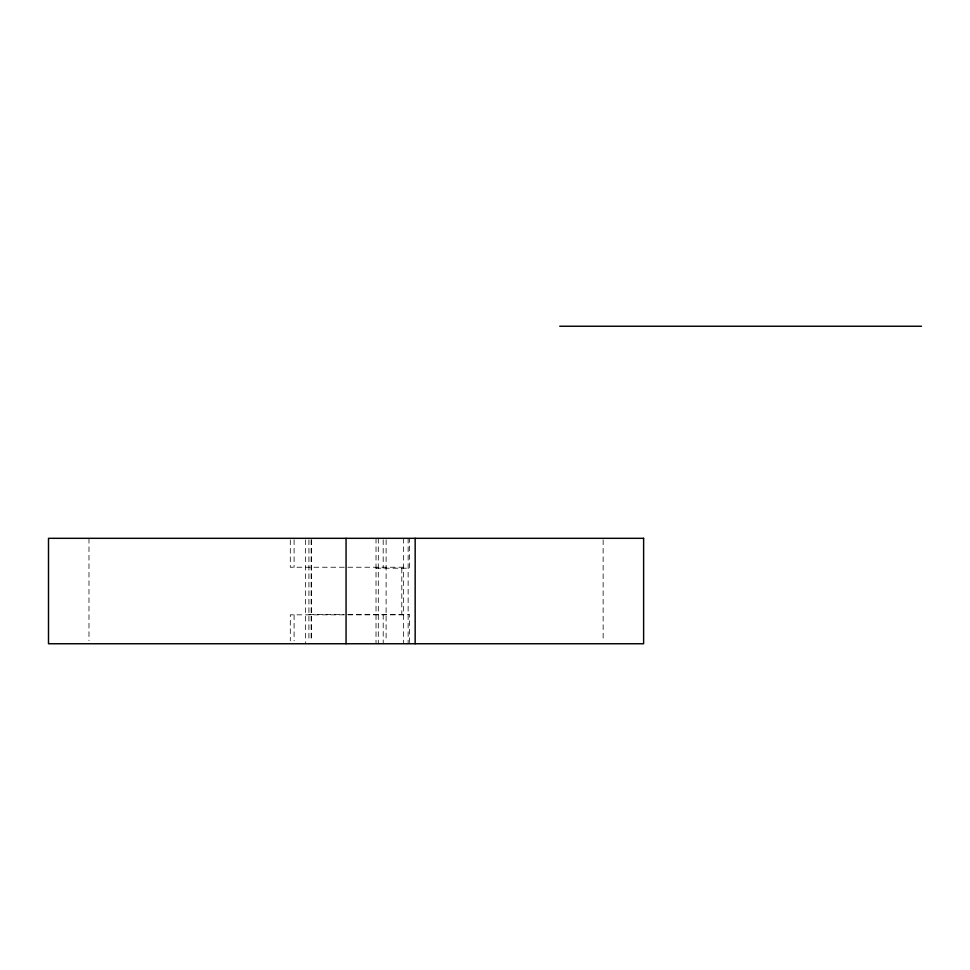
<?xml version="1.0" encoding="UTF-8"?>
<svg xmlns="http://www.w3.org/2000/svg" width="970" height="970" viewBox="0 0 970 970"><rect width="100%" height="100%" fill="white"/><g stroke="black" fill="none" stroke-linecap="round" stroke-linejoin="round"><path stroke-width="0.73" stroke-dasharray="4.85 3.64" d="M403.678 567.232L290.297 567.232L290.297 539.769M376.02 568.202L409.631 568.202L409.631 538.314M308.921 614.471L344.108 614.471M348.012 614.471L409.631 614.471L409.631 643.753M403.678 614.834L290.297 614.834L290.297 640.855M603.134 539.829L603.134 640.734M408.14 538.314L408.14 643.753M403.617 538.314L403.617 643.753M401.81 568.202L401.81 614.471M386.108 539.769L386.108 640.855M383.186 539.817L383.186 568.202M383.199 614.471L383.199 643.753M378.3 538.314L378.3 643.753M376.02 538.314L376.02 643.753M311.467 539.769L311.467 640.855M311.14 539.769L311.14 640.855M308.921 539.817L308.921 640.818M305.574 539.829L305.574 643.753M294.092 539.769L294.092 567.232M294.092 614.834L294.092 640.855M88.985 538.314L88.985 640.734"/><path stroke-width="1.45" d="M559.738 326.247L921.5 326.247M415.16 538.314L415.16 643.753M346.06 538.314L346.06 643.753M643.619 538.314L48.5 538.314L48.5 643.753L643.619 643.753L643.619 538.314"/></g></svg>
